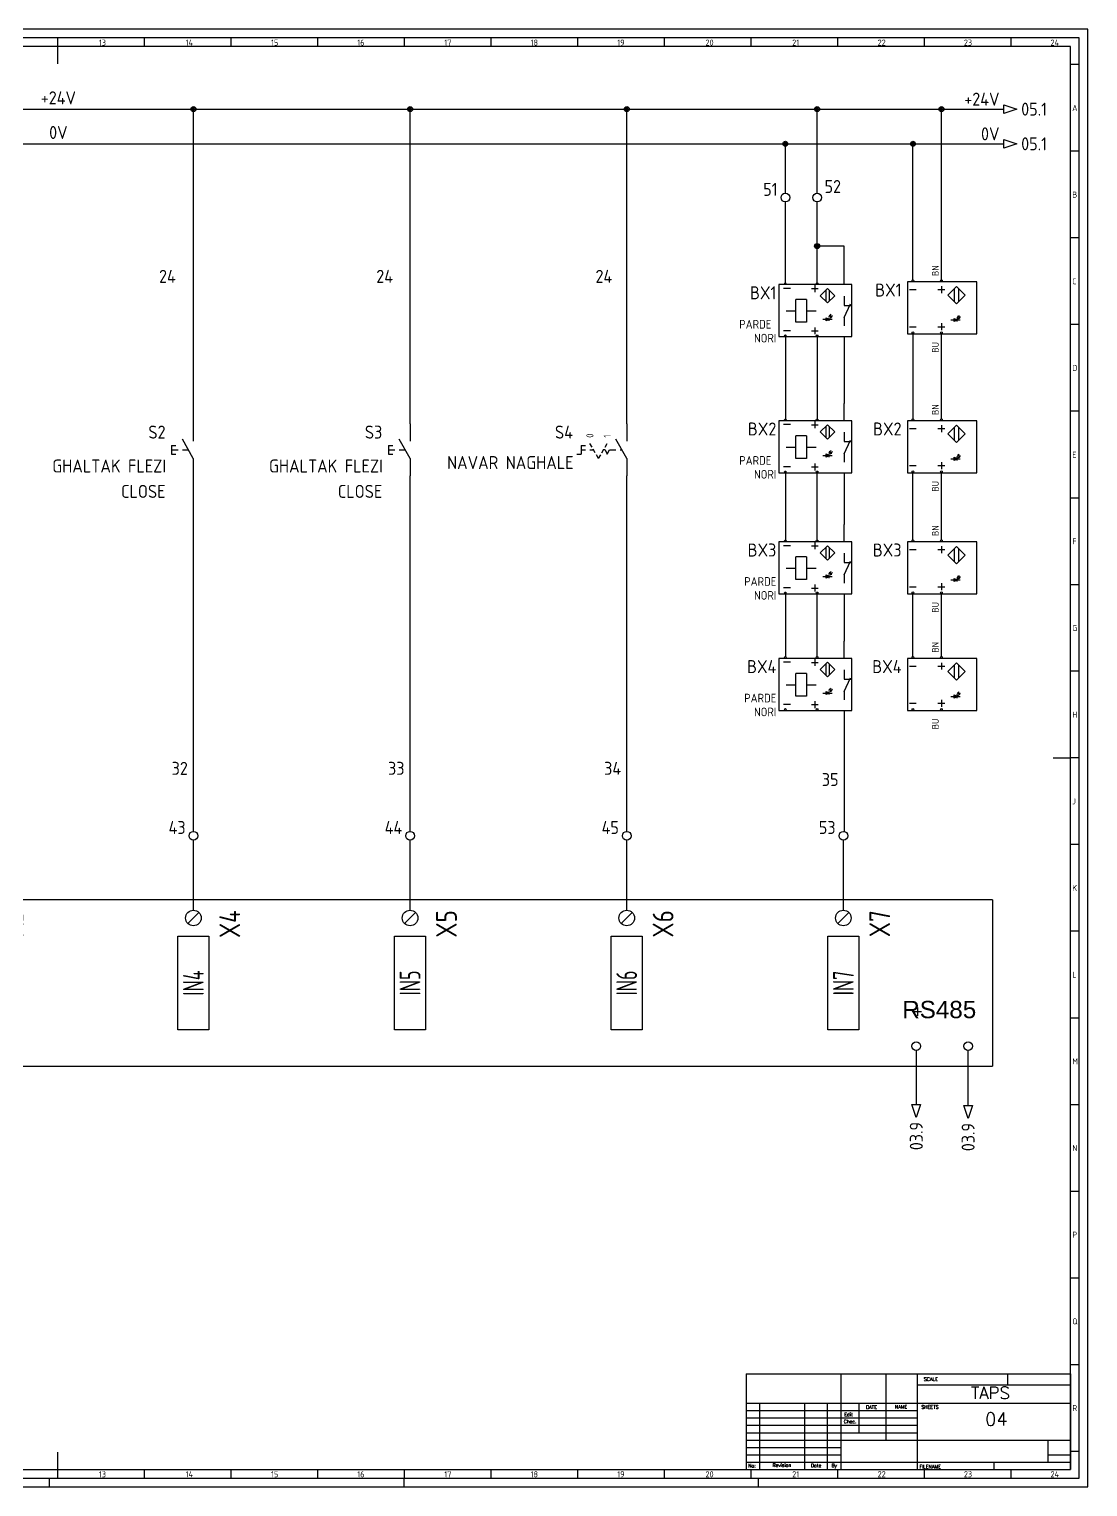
# Model space of a CAD drawing. Header units: millimetres. Extents: x 0 to 1189, y 5 to 846.
# Drawn here: x 578 to 1189, y 5 to 846 of the extents above; entities that cross this region are included whole.
import ezdxf
from ezdxf.enums import TextEntityAlignment as Align

# ---------------------------------------------------------------- set-up
doc = ezdxf.new("R2010")
doc.units = ezdxf.units.MM
doc.header["$LTSCALE"] = 12
for name, color, linetype in [('025', 1, 'Continuous'), ('035', 5, 'Continuous'), ('07', 7, 'Continuous'), ('DESC', 1, 'Continuous'), ('MISC', 2, 'Continuous'), ('POS', 3, 'Continuous'), ('RED_2.5mm^2', 1, 'Continuous'), ('SYMS', 7, 'Continuous'), ('TAGS', 51, 'Continuous'), ('TERMS', 4, 'Continuous'), ('WIRENO', 70, 'Continuous'), ('WIREREF', 61, 'Continuous'), ('XREF', 7, 'Continuous')]:
    doc.layers.add(name, color=color, linetype=linetype)
doc.styles.add('ISO Proportional', font='isocp.shx')
doc.styles.add('WD', font='romans.shx')
doc.styles.add('WD_IEC', font='ISOCP2.shx', dxfattribs={"width": 0.9, "height": 4})

# ---------------------------------------------------------------- blocks, each defined once
blk = doc.blocks.new('IEC_border_a0')
at = {"layer": '035', "color": 0}
for p, q in [((1189, 841), (0, 841)), ((594.5, 836), (594.5, 831)), ((644.5, 836), (644.5, 831)), ((694.5, 836), (694.5, 831)), ((744.5, 836), (744.5, 831)), ((794.5, 836), (794.5, 831)), ((844.5, 836), (844.5, 831)), ((894.5, 836), (894.5, 831)), ((944.5, 836), (944.5, 831)), ((994.5, 836), (994.5, 831)), ((1044.5, 836), (1044.5, 831)), ((1094.5, 836), (1094.5, 831)), ((1144.5, 836), (1144.5, 831)), ((1189, 0), (1189, 841)), ((1183.97, 820.54), (1178.98, 820.54)), ((1183.97, 770.54), (1178.98, 770.54)), ((1183.97, 720.54), (1178.98, 720.54)), ((1183.97, 670.54), (1178.98, 670.54)), ((1183.97, 620.54), (1178.98, 620.54)), ((1183.98, 570.5), (1179, 570.5)), ((1183.98, 520.5), (1178.98, 520.5)), ((1183.98, 470.5), (1179, 470.5)), ((1183.98, 420.5), (1179, 420.5)), ((1183.98, 420.5), (1179, 420.5)), ((1183.98, 370.5), (1179, 370.5)), ((1183.98, 320.5), (1179, 320.5)), ((1184, 270.46), (1179.02, 270.46)), ((1184, 270.46), (1179.02, 270.46)), ((1184, 220.46), (1179.02, 220.46)), ((1184, 170.46), (1179.02, 170.46)), ((1184, 120.46), (1179.02, 120.46)), ((1184, 70.46), (1179.02, 70.46)), ((1184.02, 20.42), (1179.03, 20.42)), ((594.5, 10), (594.5, 5)), ((644.5, 10), (644.5, 5)), ((694.5, 10), (694.5, 5)), ((744.5, 10), (744.5, 5)), ((744.5, 10), (744.5, 5)), ((794.5, 10), (794.5, 5)), ((844.5, 10), (844.5, 5)), ((894.5, 10), (894.5, 5)), ((944.5, 10), (944.5, 5)), ((994.5, 10), (994.5, 5)), ((1044.5, 10), (1044.5, 5)), ((1094.5, 10), (1094.5, 5)), ((1144.5, 10), (1144.5, 5)), ((0, 0), (1189, 0)), ((590, 0), (590, 5)), ((794.5, 0), (794.5, 5)), ((999, 0), (999, 5))]:
    blk.add_line(p, q, dxfattribs=at)
blk.add_lwpolyline([(10, 10), (1179, 10), (1179, 831), (10, 831)], close=True, dxfattribs=at)
at = {"layer": '07', "color": 0}
for p, q in [((594.5, 831), (594.5, 821)), ((1169, 420.5), (1179, 420.5)), ((594.5, 20), (594.5, 10))]:
    blk.add_line(p, q, dxfattribs=at)
blk.add_lwpolyline([(5, 5), (1184, 5), (1184, 836), (5, 836)], close=True, dxfattribs=at)
at = {"layer": '035', "color": 0, "style": 'ISO Proportional'}
for s, p in [('13', (618.42, 831.5)), ('14', (668.46, 831.5)), ('15', (717.72, 831.5)), ('16', (767.49, 831.5)), ('17', (817.72, 831.5)), ('18', (867.49, 831.5)), ('19', (917.49, 831.5)), ('20', (968.42, 831.5)), ('21', (1018.46, 831.5)), ('22', (1067.72, 831.5)), ('23', (1117.49, 831.5)), ('24', (1167.49, 831.5)), ('A', (1179.98, 793.79)), ('B', (1179.98, 743.79)), ('C', (1179.98, 693.79)), ('D', (1179.98, 643.79)), ('E', (1180, 593.75)), ('F', (1180, 543.75)), ('G', (1180, 493.75)), ('H', (1180, 443.75)), ('J', (1180, 393.75)), ('K', (1180, 343.75)), ('L', (1180.02, 293.72)), ('M', (1180.02, 243.72)), ('N', (1180.02, 193.72)), ('P', (1180.02, 143.72)), ('Q', (1180.02, 93.72)), ('R', (1180.03, 43.68)), ('13', (618.42, 5.5)), ('14', (668.46, 5.5)), ('15', (717.72, 5.5)), ('16', (767.49, 5.5)), ('17', (817.72, 5.5)), ('18', (867.49, 5.5)), ('19', (917.49, 5.5)), ('20', (968.42, 5.5)), ('21', (1018.46, 5.5)), ('22', (1067.72, 5.5)), ('23', (1117.49, 5.5)), ('24', (1167.49, 5.5))]:
    blk.add_text(s, height=3.5, dxfattribs=at).set_placement(p)
blk = doc.blocks.new('IEC_tblock_a0')
at = {"layer": '035'}
for p, q in [((-106.6, 55.25), (-106.6, 17)), ((-36.4, 55.25), (-36.4, 48.88)), ((-88.4, 48.88), (0, 48.88)), ((-187.2, 34), (-88.4, 34)), ((-179.4, 38.25), (-179.4, 0)), ((-153.4, 38.25), (-153.4, 0)), ((-140.4, 38.25), (-140.4, 0)), ((-122.2, 38.25), (-122.2, 21.25)), ((-187.2, 29.75), (-88.4, 29.75)), ((-187.2, 25.5), (-88.4, 25.5)), ((-187.2, 21.25), (-88.4, 21.25)), ((-187.2, 17), (-132.6, 17)), ((-187.2, 12.75), (-132.6, 12.75)), ((-187.2, 8.5), (-132.6, 8.5)), ((-13, 8.5), (0, 8.5)), ((-187.2, 4.25), (0, 4.25)), ((-44.2, 4.25), (-44.2, 0))]:
    blk.add_line(p, q, dxfattribs=at)
at = {"layer": '07'}
for p, q in [((-187.2, 55.25), (0, 55.25)), ((-187.2, 55.25), (-187.2, 0)), ((-132.6, 55.25), (-132.6, 0)), ((-88.4, 55.25), (-88.4, 0)), ((0, 55.25), (0, 0)), ((-187.2, 38.25), (0, 38.25)), ((-132.6, 17), (0, 17)), ((-13, 17), (-13, 4.25)), ((-187.2, 0), (0, 0))]:
    blk.add_line(p, q, dxfattribs=at)
at = {"style": 'WD'}
for tag, p in [('SCALE', (-69.88, 51.07)), ('SH', (-8.74, 10.06)), ('FILENAME', (-68.15, 0.8))]:
    blk.add_attdef(tag, p, '', height=2, dxfattribs=at)
for tag, height, p in [('PROJDESC', 5, (-45.9, 29.2)), ('CKDATE', 2, (-114.85, 26.58)), ('EDDATE', 2, (-114.97, 30.8)), ('CKBY', 2, (-97.88, 26.3)), ('EDBY', 2, (-98.02, 30.86)), ('DWGDESC', 5, (-44.85, 19.72)), ('DWGNO', 3.5, (-48.54, 9.46))]:
    blk.add_attdef(tag, text='', height=height, dxfattribs=at).set_placement(p, align=Align.CENTER)
at = {"style": 'WD', "flags": 1}
blk.add_attdef('WD_TB', (-120.95, 11.91), '', height=2, dxfattribs=at)
at = {"layer": '025', "style": 'WD'}
for s, p in [('SCALE', (-80.57, 51.13)), ('NAME', (-97.74, 35.14)), ('No:', (-183.81, 1.19)), ('Revision', (-166.53, 1.47)), ('Date', (-146.79, 1.28)), ('By', (-136.33, 1.37))]:
    blk.add_text(s, height=2, dxfattribs=at).set_placement(p, align=Align.CENTER)
for s, p in [('DATE', (-118, 35)), ('SHEETS', (-86.07, 35.07)), ('Chec.', (-130.82, 26.72)), ('Edit', (-130.55, 30.72)), ('FILENAME', (-87.18, 0.61))]:
    blk.add_text(s, height=2, dxfattribs=at).set_placement(p)
blk = doc.blocks.new('PLCIO_F85')
blk.add_line((1036, 48), (1036, -48))
at = {"layer": 'SYMS'}
for p, q in [((-48, 48), (-48, -48)), ((1036, 48), (-48, 48)), ((-3.18, 34.32), (3.18, 40.68)), ((71.82, 34.32), (78.18, 40.68)), ((196.82, 34.32), (203.18, 40.68)), ((321.82, 34.32), (328.18, 40.68)), ((446.82, 34.32), (453.18, 40.68)), ((571.82, 34.32), (578.18, 40.68)), ((696.82, 34.32), (703.18, 40.68)), ((821.82, 34.32), (828.18, 40.68)), ((946.82, 34.32), (953.18, 40.68)), ((-9, -27), (-9, 27)), ((-9, 27), (9, 27)), ((9, 27), (9, -27)), ((66, -27), (66, 27)), ((66, 27), (84, 27)), ((84, 27), (84, -27)), ((191, -27), (191, 27)), ((191, 27), (209, 27)), ((209, 27), (209, -27)), ((316, -27), (316, 27)), ((316, 27), (334, 27)), ((334, 27), (334, -27)), ((441, -27), (441, 27)), ((441, 27), (459, 27)), ((459, 27), (459, -27)), ((566, -27), (566, 27)), ((566, 27), (584, 27)), ((584, 27), (584, -27)), ((691, -27), (691, 27)), ((691, 27), (709, 27)), ((709, 27), (709, -27)), ((816, -27), (816, 27)), ((816, 27), (834, 27)), ((834, 27), (834, -27)), ((941, -27), (941, 27)), ((941, 27), (959, 27)), ((959, 27), (959, -27)), ((9, -27), (-9, -27)), ((84, -27), (66, -27)), ((209, -27), (191, -27)), ((334, -27), (316, -27)), ((459, -27), (441, -27)), ((584, -27), (566, -27)), ((709, -27), (691, -27)), ((834, -27), (816, -27)), ((959, -27), (941, -27)), ((-48, -48), (1036, -48))]:
    blk.add_line(p, q, dxfattribs=at)
for centre in [(0, 37.5), (75, 37.5), (200, 37.5), (325, 37.5), (450, 37.5), (575, 37.5), (700, 37.5), (825, 37.5), (950, 37.5)]:
    blk.add_circle(centre, 4.5, dxfattribs=at)
at = {"layer": 'SYMS', "style": 'WD_IEC', "width": 0.9}
for tag, p in [('TERMDESC02', (81.25, 60)), ('TERMDESC03', (206.25, 60)), ('TERMDESC04', (331.25, 60)), ('TERMDESC05', (456.25, 60)), ('TERMDESC06', (581.25, 60)), ('TERMDESC08', (831.25, 60)), ('TERMDESC09', (956.25, 60)), ('TERMDESC01', (6.25, 60)), ('TERMDESC07', (706.25, 60))]:
    blk.add_attdef(tag, text='', height=12, rotation=90, dxfattribs=at).set_placement(p, align=Align.TOP_LEFT)
at = {"layer": 'SYMS', "style": 'WD_IEC', "width": 0.9, "flags": 1}
for tag, p in [('X2TERM01', (0, 42)), ('X2TERM02', (75, 42)), ('X2TERM03', (200, 42)), ('X2TERM04', (325, 42)), ('X2TERM05', (450, 42)), ('X2TERM06', (575, 42)), ('X2TERM07', (700, 42)), ('X2TERM08', (825, 42)), ('X2TERM09', (950, 42))]:
    blk.add_attdef(tag, text='', height=1.92, rotation=90, dxfattribs=at).set_placement(p, align=Align.RIGHT)
at = {"layer": 'SYMS', "style": 'WD_IEC', "width": 0.9}
for tag, p in [('TERM01', (15, 42)), ('TERM02', (90, 42)), ('TERM03', (215, 42)), ('TERM04', (340, 42)), ('TERM05', (465, 42)), ('TERM06', (590, 42)), ('TERM07', (715, 42)), ('TERM08', (840, 42)), ('TERM09', (965, 42))]:
    blk.add_attdef(tag, text='', height=12, rotation=90, dxfattribs=at).set_placement(p, align=Align.TOP_RIGHT)
at = {"layer": 'SYMS', "style": 'WD_IEC'}
for tag, width, p in [('LINE1', 0.9, (-87, 0)), ('LINE2', 0.9, (-69, 0)), ('DESC', 0.9, (-50.84, 0)), ('INST', 0.8, (-159, 0)), ('LOC', 0.8, (-141, 0)), ('MFG', 0.8, (-123, 0)), ('CAT', 0.8, (-105, 0)), ('TAG', 0.9, (-30.87, 0))]:
    blk.add_attdef(tag, text='', height=15, rotation=90, dxfattribs=dict(at, width=width)).set_placement(p, align=Align.CENTER)
at = {"layer": 'SYMS', "style": 'WD_IEC', "width": 0.7}
for tag, p in [('TAGA02', (75, 0)), ('TAGA03', (200, 0)), ('TAGA04', (325, 0)), ('TAGA05', (450, 0)), ('TAGA06', (575, 0)), ('TAGA07', (700, 0)), ('TAGA08', (825, 0)), ('TAGA09', (950, 0)), ('TAGA01', (0, 0))]:
    blk.add_attdef(tag, text='', height=12, rotation=90, dxfattribs=at).set_placement(p, align=Align.MIDDLE_CENTER)
at = {"layer": 'SYMS', "linetype": 'Continuous', "style": 'WD_IEC', "width": 0.9, "flags": 9}
blk.add_attdef('ASSYCODE', text='', height=1.92, rotation=90, dxfattribs=at).set_placement((-102.85, -22.08), align=Align.CENTER)
at = {"layer": 'SYMS', "style": 'WD_IEC', "width": 0.9}
for tag, p in [('DESCA01', (-9, -111)), ('DESCB01', (9, -111)), ('DESCC01', (27, -111)), ('DESCD01', (45, -111)), ('DESCE01', (63, -111)), ('DESCA02', (66, -111)), ('DESCB02', (84, -111)), ('DESCC02', (102, -111)), ('DESCD02', (120, -111)), ('DESCE02', (138, -111)), ('DESCA03', (191, -111)), ('DESCB03', (209, -111)), ('DESCC03', (227, -111)), ('DESCD03', (245, -111)), ('DESCE03', (263, -111)), ('DESCA04', (316, -111)), ('DESCB04', (334, -111)), ('DESCC04', (352, -111)), ('DESCD04', (370, -111)), ('DESCE04', (388, -111)), ('DESCA05', (441, -111)), ('DESCB05', (459, -111)), ('DESCC05', (477, -111)), ('DESCD05', (495, -111)), ('DESCE05', (513, -111)), ('DESCA06', (566, -111)), ('DESCB06', (584, -111)), ('DESCC06', (602, -111)), ('DESCD06', (620, -111)), ('DESCE06', (638, -111)), ('DESCA07', (691, -111)), ('DESCB07', (709, -111)), ('DESCC07', (727, -111)), ('DESCD07', (745, -111)), ('DESCE07', (763, -111)), ('DESCA08', (816, -111)), ('DESCB08', (834, -111)), ('DESCC08', (852, -111)), ('DESCD08', (870, -111)), ('DESCE08', (888, -111)), ('DESCA09', (941, -111)), ('DESCB09', (959, -111)), ('DESCC09', (977, -111)), ('DESCD09', (995, -111)), ('DESCE09', (1013, -111))]:
    blk.add_attdef(tag, text='', height=15, rotation=90, dxfattribs=at).set_placement(p, align=Align.RIGHT)
blk = doc.blocks.new('WDDOT')
for radius in [0.72, 0.449, 0.223]:
    blk.add_circle((0, 0), radius)
blk = doc.blocks.new('HA1S1')
blk.add_lwpolyline([(0, 1.25), (3.75, 0), (0, -1.25)], close=True)
at = {"style": 'WD_IEC'}
for tag, height, flags, p in [('WIRENO', 2.5, 8, (-1.25, 1)), ('SIGCODE', 1, 1, (5, 1.8))]:
    blk.add_attdef(tag, text='', height=height, dxfattribs=dict(at, flags=flags)).set_placement(p, align=Align.RIGHT)
at = {"style": 'WD_IEC', "flags": 1}
blk.add_attdef('X4TERM01', (0, 0), '', height=0.32, dxfattribs=at)
at = {"style": 'WD_IEC'}
blk.add_attdef('XREF', text='', height=2.5, dxfattribs=at).set_placement((5, 0), align=Align.MIDDLE_LEFT)
blk.add_attdef('DESC1', text='', height=2.5, dxfattribs=at).set_placement((-1.25, -1), align=Align.TOP_RIGHT)
blk = doc.blocks.new('VT0_02')
blk.add_circle((0, 0), 1.25)
at = {"style": 'WD_IEC'}
blk.add_attdef('TAG1', text='', height=2.5, dxfattribs=at).set_placement((-0.5, 1.75), align=Align.RIGHT)
at = {"style": 'WD_IEC', "flags": 1}
for tag, p in [('X4TERM01', (-1.25, 0)), ('X2TERM01', (0, 1.25)), ('X1TERM01', (1.25, 0)), ('X8TERM01', (0, -1.25))]:
    blk.add_attdef(tag, p, '', height=0.32, dxfattribs=at)
blk = doc.blocks.new('VT0002')
blk.add_circle((0, 0), 1.25)
at = {"style": 'WD_IEC'}
for tag, p in [('INST', (-2.25, 6.5)), ('LOC', (-2.25, 3.5)), ('DESC1', (-2.25, -6.25)), ('DESC2', (-2.25, -9.25)), ('DESC3', (-2.25, -12.25))]:
    blk.add_attdef(tag, text='', height=2.5, dxfattribs=at).set_placement(p, align=Align.RIGHT)
at = {"style": 'WD_IEC', "flags": 1}
for tag, p, height in [('ASSYCODE', (2.75, 10.75), 1), ('CATDESC', (2.75, 9.25), 1), ('MFG', (2.75, 7.25), 1.5), ('CAT', (2.75, 4.75), 1.5), ('X4PIN01', (-1.25, 1), 0.25), ('X4TERM01', (-1.25, 0), 0.25), ('X4TERMDESC01', (-1.25, 0.5), 0.4), ('STRIPSEQ', (0, 0), 0.025), ('X2PIN01', (0, 2.25), 0.25), ('X2TERM01', (0, 1.25), 0.25), ('X8PIN01', (0, -0.25), 0.25), ('X2TERMDESC01', (0, 1.75), 0.4), ('X1PIN01', (1.25, 1), 0.25), ('X1TERM01', (1.25, 0), 0.25), ('X1TERMDESC01', (1.25, 0.5), 0.4), ('LINKTERM', (0, -0.04), 0.025), ('X8TERM01', (0, -1.25), 0.25), ('X8TERMDESC01', (0, -0.75), 0.4)]:
    blk.add_attdef(tag, p, '', height=height, dxfattribs=at)
at = {"style": 'WD_IEC', "flags": 8}
for tag, height, p in [('TAGSTRIP', 2.5, (-2.25, 0.5)), ('TERM01', 2, (-2.25, -3.25))]:
    blk.add_attdef(tag, text='', height=height, dxfattribs=at).set_placement(p, align=Align.RIGHT)
blk = doc.blocks.new('VPB11')
for p, q in [((0, 7.5), (0, 2.5)), ((-6.25, 1.25), (-6.25, -1.25)), ((-6.25, 1.25), (-5, 1.25)), ((-6.25, 0), (-4.375, 0)), ((0, -2.5), (-3.125, 3.125)), ((-3.125, 0), (-1.389, 0)), ((-6.25, -1.25), (-5, -1.25)), ((0, -2.5), (0, -7.5))]:
    blk.add_line(p, q)
at = {"style": 'WD_IEC'}
for tag, p in [('INST', (-8, 10.25)), ('LOC', (-8, 6.75)), ('TAG1', (-8, 3.25)), ('DESC1', (-8, -10.35)), ('DESC2', (-8, -13.85)), ('DESC3', (-8, -17.35))]:
    blk.add_attdef(tag, text='', height=2.5, dxfattribs=at).set_placement(p, align=Align.RIGHT)
blk.add_attdef('TERM01', text='', height=2, rotation=90, dxfattribs=at).set_placement((-1, 7.5), align=Align.RIGHT)
at = {"style": 'WD_IEC', "flags": 1}
for tag, p, height in [('X2TERM01', (0, 7.5), 0.32), ('CONTACT', (0.5, 4.5), 1), ('COMMON', (1.75, 3.25), 1), ('X1LINK', (0, 0), 0.32), ('ASSYCODE', (1, -4), 1), ('X8TERM02', (0, -7.5), 0.32), ('FAMILY', (1, -5.5), 1), ('CATDESC', (1, -7), 1)]:
    blk.add_attdef(tag, p, '', height=height, dxfattribs=at)
at = {"style": 'WD_IEC', "flags": 9}
for tag, p in [('MFG', (-8.5, -0.25)), ('CAT', (-8.5, -2.75))]:
    blk.add_attdef(tag, text='', height=1.5, dxfattribs=at).set_placement(p, align=Align.RIGHT)
at = {"style": 'WD_IEC'}
blk.add_attdef('TERM02', (-1, -7.5), '', height=2, rotation=90, dxfattribs=at)
at = {"lineweight": 15, "style": 'WD_IEC'}
blk.add_attdef('XREF', text='', height=2.5, dxfattribs=at).set_placement((-8, -6.35), align=Align.RIGHT)
blk = doc.blocks.new('VSS112')
for p, q in [((0, 7.5), (0, 2.5)), ((-13.12, 1.25), (-11.88, 1.25)), ((-13.12, 1.25), (-13.12, -1.25)), ((-13.12, 0), (-11.88, 0)), ((-10, 0.75), (-10.62, 1.83)), ((-10.62, 0), (-9.57, 0)), ((-9.06, -0.88), (-9.69, 0.21)), ((-7.19, -0.88), (-6.56, 0.21)), ((-6.25, 0), (-6.68, 0)), ((-6.25, 0.75), (-5.62, 1.83)), ((-6.25, 0), (-5.62, -1.25)), ((-5.62, -1.25), (-5, 0)), ((-5, 0), (-3.12, 0)), ((0, -2.5), (-3.12, 3.12)), ((-1.88, 0), (-1.39, 0)), ((-14.38, -1.25), (-13.12, -1.25)), ((-8.12, -2.5), (-8.75, -1.42)), ((-8.12, -2.5), (-7.5, -1.42)), ((0, -2.5), (0, -7.5))]:
    blk.add_line(p, q)
at = {"style": 'WD_IEC'}
for tag, p in [('INST', (-15.5, 9.25)), ('LOC', (-15.5, 6.25)), ('TAG1', (-15.5, 3.25)), ('DESC1', (-15.5, -9.35)), ('DESC2', (-15.5, -12.35)), ('DESC3', (-15.5, -15.35))]:
    blk.add_attdef(tag, text='', height=2.5, dxfattribs=at).set_placement(p, align=Align.RIGHT)
at = {"style": 'WD_IEC', "flags": 8}
for tag, p in [('POS1', (-10.62, 3.5)), ('POS2', (-5.62, 3.5))]:
    blk.add_attdef(tag, text='', height=2, rotation=90, dxfattribs=at).set_placement(p, align=Align.MIDDLE_LEFT)
at = {"style": 'WD_IEC'}
blk.add_attdef('TERM01', text='', height=2, rotation=90, dxfattribs=at).set_placement((-1, 7.5), align=Align.RIGHT)
at = {"style": 'WD_IEC', "flags": 1}
for tag, p, height in [('X2TERM01', (0, 7.5), 0.32), ('CONTACT', (0.5, 4.5), 1), ('COMMON', (1.75, 3.25), 1), ('X1LINK', (0, 0), 0.32), ('X8TERM02', (0, -7.5), 0.32), ('ASSYCODE', (1, -9), 1), ('FAMILY', (1, -10.5), 1), ('CATDESC', (1, -12), 1)]:
    blk.add_attdef(tag, p, '', height=height, dxfattribs=at)
at = {"style": 'WD_IEC', "flags": 9}
for tag, p in [('MFG', (-16, -0.25)), ('CAT', (-16, -2.75))]:
    blk.add_attdef(tag, text='', height=1.5, dxfattribs=at).set_placement(p, align=Align.RIGHT)
at = {"style": 'WD_IEC'}
blk.add_attdef('TERM02', (-1, -7.5), '', height=2, rotation=90, dxfattribs=at)
at = {"lineweight": 15, "style": 'WD_IEC'}
blk.add_attdef('XREF', text='', height=2.5, dxfattribs=at).set_placement((-15.5, -6.35), align=Align.RIGHT)
blk.add_attdef('STATE', (1.25, -6.35), '', height=2.5, dxfattribs=at)
blk = doc.blocks.new('WD_WNH')
at = {"linetype": 'Continuous', "style": 'WD_IEC', "width": 0.8}
blk.add_attdef('WIRENO', text='', height=2.5, dxfattribs=at).set_placement((0, 0.75), align=Align.CENTER)
at = {"style": 'WD_IEC', "flags": 1}
for tag, p in [('W08USER', (0, 0.375)), ('W04USER', (0, 0.875)), ('W05USER', (0, 0.75)), ('W09USER', (0, 0.25)), ('W03USER', (0, 1)), ('W06USER', (0, 0.625)), ('W07USER', (0, 0.5)), ('W02USER', (0, 1.125)), ('W01USER', (0, 1.25)), ('W10USER', (0, 0.125))]:
    blk.add_attdef(tag, text='', height=0.08, dxfattribs=at).set_placement(p, align=Align.CENTER)
blk = doc.blocks.new('HA1S4')
blk.add_lwpolyline([(0, -3.75), (-1.25, 0), (1.25, 0)], close=True)
at = {"style": 'WD_IEC', "flags": 8}
blk.add_attdef('WIRENO', (-1, 1.25), '', height=2.5, rotation=90, dxfattribs=at)
at = {"style": 'WD_IEC'}
blk.add_attdef('DESC1', text='', height=2.5, rotation=90, dxfattribs=at).set_placement((1, 1.25), align=Align.TOP_LEFT)
at = {"style": 'WD_IEC', "flags": 1}
blk.add_attdef('X2TERM01', (0, 0), '', height=0.32, dxfattribs=at)
blk.add_attdef('SIGCODE', text='', height=1, dxfattribs=at).set_placement((-2.5, -3.2), align=Align.RIGHT)
at = {"style": 'WD_IEC'}
blk.add_attdef('XREF', text='', height=2.5, rotation=90, dxfattribs=at).set_placement((0, -5), align=Align.MIDDLE_RIGHT)
blk = doc.blocks.new('WD_WNV')
at = {"linetype": 'Continuous', "style": 'WD_IEC', "width": 0.8}
blk.add_attdef('WIRENO', text='', height=2.5, dxfattribs=at).set_placement((-1.6, 0), align=Align.MIDDLE_RIGHT)
at = {"style": 'WD_IEC', "flags": 1}
for tag, p in [('W08USER', (-1, 0.375)), ('W04USER', (-1, 0.875)), ('W05USER', (-1, 0.75)), ('W09USER', (-1, 0.25)), ('W03USER', (-1, 1)), ('W06USER', (-1, 0.625)), ('W07USER', (-1, 0.5)), ('W02USER', (-1, 1.125)), ('W01USER', (-1, 1.25)), ('W10USER', (-1, 0.125))]:
    blk.add_attdef(tag, text='', height=0.08, dxfattribs=at).set_placement(p, align=Align.CENTER)
blk = doc.blocks.new('VPE12B26')
for p, q in [((10, 7.5), (10, 12.5)), ((2.2, 7.5), (-8.83, 7.5)), ((-8.83, 7.5), (-8.83, -7.5)), ((-7.46, 6.47), (-5.46, 6.47)), ((0.55, 6.34), (2.55, 6.34)), ((1.55, 7.34), (1.55, 5.34)), ((12.2, 7.5), (2.2, 7.5)), ((4.69, 5.85), (4.69, 2.72)), ((5.73, 5.85), (5.73, 2.72)), ((12.2, -7.5), (12.2, 7.5)), ((-3.88, -3.36), (-3.88, 3.17)), ((-0.85, 3.17), (-3.88, 3.17)), ((-0.85, 3.17), (-0.85, -0.09)), ((10.05, 4.18), (10.05, 1.49)), ((10.05, -2.01), (11.8, 1.92)), ((10.05, 1.49), (12.05, 1.49)), ((-6.7, -0.09), (-3.88, -0.09)), ((-0.85, -3.36), (-3.88, -3.36)), ((-0.85, -0.09), (-0.85, -3.36)), ((-0.85, -0.09), (1.97, -0.09)), ((3.9, -2.51), (6.6, -2.51)), ((4.8, -2.06), (5.7, -2.51)), ((4.8, -2.96), (4.8, -2.06)), ((5.7, -2.51), (4.8, -2.96)), ((5.86, -1.28), (5.63, -1.72)), ((5.63, -1.72), (6.08, -1.5)), ((5.7, -2.96), (5.7, -2.06)), ((6.08, -1.5), (5.86, -1.28)), ((5.97, -1.39), (6.3, -1.05)), ((6.19, -1.61), (5.97, -2.06)), ((5.97, -2.06), (6.42, -1.83)), ((6.42, -1.83), (6.19, -1.61)), ((6.3, -1.72), (6.64, -1.39)), ((10.05, -2.01), (10.05, -4.43)), ((-8.83, -7.5), (12.2, -7.5)), ((-7.46, -5.71), (-5.46, -5.71)), ((0.55, -5.84), (2.55, -5.84)), ((1.55, -4.84), (1.55, -6.84)), ((10, -7.5), (10, -12.5))]:
    blk.add_line(p, q)
blk.add_lwpolyline([(5.21, 6.37), (7.29, 4.29), (5.21, 2.2), (3.12, 4.29)], close=True)
for points in [[(6.08, -1.5), (5.86, -1.28), (5.63, -1.72)], [(6.42, -1.83), (6.19, -1.61), (5.97, -2.06)]]:
    blk.add_solid(points)
at = {"layer": 'SYMS', "xscale": 0.2000518219167279, "yscale": 0.2000518219167279, "zscale": 0.2000518219167279}
for p in [(-6.95, 7.75), (2.21, 7.75), (-6.95, -7.25), (2.21, -7.25)]:
    blk.add_blockref('VT0002', p, dxfattribs=at)
at = {"style": 'WD_IEC'}
for tag, p in [('INST', (-9.55, 12)), ('LOC', (-9.55, 8)), ('TAG1', (-9.55, 3.25)), ('XREF', (-9.55, -1.35)), ('DESC1', (-9.55, -5.2)), ('DESC2', (-9.55, -9.2)), ('DESC3', (-9.55, -13.2))]:
    blk.add_attdef(tag, text='', height=2.5, dxfattribs=at).set_placement(p, align=Align.RIGHT)
at = {"style": 'WD_IEC', "flags": 1}
for tag, p, height in [('X2TERM01', (0, 12.5), 0.32), ('X2TERM02', (10, 12.5), 0.32), ('MFG', (13.02, 6.13), 1.5), ('CAT', (13.02, 3.63), 1.5), ('X1LINK', (12.15, -0.02), 0.32), ('X4LINK', (3.29, -2.52), 0.32), ('ASSYCODE', (13.2, -4.57), 1), ('FAMILY', (13.2, -6.07), 1), ('CATDESC', (13.2, -7.57), 1), ('X8TERM03', (0, -12.5), 0.32), ('X8TERM04', (10, -12.5), 0.32)]:
    blk.add_attdef(tag, p, '', height=height, dxfattribs=at)
at = {"style": 'WD_IEC'}
for tag, p in [('TERM01', (-1, 12.23)), ('TERM02', (9, 12.23))]:
    blk.add_attdef(tag, text='', height=2, rotation=90, dxfattribs=at).set_placement(p, align=Align.RIGHT)
for tag, p in [('TERM03', (-1, -12.96)), ('TERM04', (9, -12.96))]:
    blk.add_attdef(tag, p, '', height=2, rotation=90, dxfattribs=at)
blk = doc.blocks.new('emiter')
at = {"layer": 'SYMS'}
ref = blk.add_blockref('VPE12B26', (-24.4, -15), dxfattribs=dict(at, xscale=2, yscale=2, zscale=2))
ref.add_attrib('TAG1', 'BX1', dxfattribs={"layer": 'TAGS', "height": 7.5, "style": 'WD_IEC'}).set_placement((-43.5, -8.5), align=Align.RIGHT)
ref.add_attrib('DESC1', 'PARDE ', dxfattribs={"layer": 'DESC', "height": 5, "style": 'WD_IEC'}).set_placement((-43.5, -25.4), align=Align.RIGHT)
ref.add_attrib('DESC2', 'NORI', dxfattribs={"layer": 'DESC', "height": 5, "style": 'WD_IEC'}).set_placement((-43.5, -33.4), align=Align.RIGHT)
ref = blk.add_blockref('VPE12B26', (-24.4, -93.56), dxfattribs=dict(at, xscale=2, yscale=2, zscale=2))
ref.add_attrib('TAG1', 'BX2', dxfattribs={"layer": 'TAGS', "height": 7.5, "style": 'WD_IEC'}).set_placement((-43.5, -87.06), align=Align.RIGHT)
ref.add_attrib('DESC1', 'PARDE ', dxfattribs={"layer": 'DESC', "height": 5, "style": 'WD_IEC'}).set_placement((-43.5, -103.96), align=Align.RIGHT)
ref.add_attrib('DESC2', 'NORI', dxfattribs={"layer": 'DESC', "height": 5, "style": 'WD_IEC'}).set_placement((-43.5, -111.96), align=Align.RIGHT)
ref = blk.add_blockref('VPE12B26', (-24.4, -163.4), dxfattribs=dict(at, xscale=2, yscale=2, zscale=2))
ref.add_attrib('TAG1', 'BX3', dxfattribs={"layer": 'TAGS', "height": 7.5, "style": 'WD_IEC'}).set_placement((-43.5, -156.9), align=Align.RIGHT)
ref.add_attrib('DESC1', 'PARDE', dxfattribs={"layer": 'DESC', "height": 5, "style": 'WD_IEC'}).set_placement((-43.5, -173.8), align=Align.RIGHT)
ref.add_attrib('DESC2', 'NORI', dxfattribs={"layer": 'DESC', "height": 5, "style": 'WD_IEC'}).set_placement((-43.5, -181.8), align=Align.RIGHT)
ref = blk.add_blockref('VPE12B26', (-24.4, -230.65), dxfattribs=dict(at, xscale=2, yscale=2, zscale=2))
ref.add_attrib('TAG1', 'BX4', dxfattribs={"layer": 'TAGS', "height": 7.5, "style": 'WD_IEC'}).set_placement((-43.5, -224.15), align=Align.RIGHT)
ref.add_attrib('DESC1', 'PARDE', dxfattribs={"layer": 'DESC', "height": 5, "style": 'WD_IEC'}).set_placement((-43.5, -241.05), align=Align.RIGHT)
ref.add_attrib('DESC2', 'NORI', dxfattribs={"layer": 'DESC', "height": 5, "style": 'WD_IEC'}).set_placement((-43.5, -249.05), align=Align.RIGHT)
blk = doc.blocks.new('VPE1B20')
for p, q in [((10, 7.5), (-10, 7.5)), ((-10, 7.5), (-10, -7.5)), ((-9.49, 5.25), (-8.49, 5.25)), ((-8.49, 5.25), (-7.49, 5.25)), ((-1.26, 5.25), (0.74, 5.25)), ((-0.26, 6.25), (-0.26, 4.25)), ((3.44, 5.57), (3.44, 1.82)), ((4.69, 5.57), (4.69, 1.82)), ((10, -7.5), (10, 7.5)), ((2.48, -3.5), (5.19, -3.5)), ((3.39, -3.05), (4.29, -3.5)), ((3.39, -3.95), (3.39, -3.05)), ((4.29, -3.5), (3.39, -3.95)), ((4.51, -2.61), (4.18, -2.95)), ((4.29, -3.95), (4.29, -3.05)), ((4.85, -2.28), (4.4, -2.5)), ((4.4, -2.5), (4.62, -2.72)), ((4.85, -2.95), (4.51, -3.28)), ((4.62, -2.72), (4.85, -2.28)), ((5.18, -2.61), (4.73, -2.84)), ((4.73, -2.84), (4.96, -3.06)), ((4.96, -3.06), (5.18, -2.61)), ((-10, -7.5), (10, -7.5)), ((-9.49, -5.45), (-8.49, -5.45)), ((-8.49, -5.45), (-7.49, -5.45)), ((-1.26, -5.45), (0.74, -5.45)), ((-0.26, -4.45), (-0.26, -6.45))]:
    blk.add_line(p, q)
blk.add_lwpolyline([(4.07, 6.19), (6.57, 3.69), (4.07, 1.19), (1.57, 3.69)], close=True)
for points in [[(4.4, -2.5), (4.62, -2.72), (4.85, -2.28)], [(4.73, -2.84), (4.96, -3.06), (5.18, -2.61)]]:
    blk.add_solid(points)
at = {"layer": 'SYMS', "xscale": 0.214764845522154, "yscale": 0.214764845522154, "zscale": 0.214764845522154}
for p in [(-8.45, 7.77), (-0.26, 7.77), (-8.45, -7.23), (-0.26, -7.23)]:
    blk.add_blockref('VT0002', p, dxfattribs=at)
at = {"style": 'WD_IEC'}
for tag, p in [('INST', (-11.75, 12)), ('LOC', (-11.75, 8)), ('TAG1', (-11.75, 3.25)), ('XREF', (-11.75, -1.35)), ('DESC1', (-11.75, -5.2)), ('DESC2', (-11.75, -9.2)), ('DESC3', (-11.75, -13.2))]:
    blk.add_attdef(tag, text='', height=2.5, dxfattribs=at).set_placement(p, align=Align.RIGHT)
at = {"style": 'WD_IEC', "flags": 1}
for tag, p, height in [('X2TERM01', (0, 12.5), 0.32), ('MFG', (10.82, 6.13), 1.5), ('CAT', (10.82, 3.63), 1.5), ('X4LINK', (-10.05, -0.02), 0.32), ('X1LINK', (9.95, -0.02), 0.32), ('ASSYCODE', (11, -4.57), 1), ('FAMILY', (11, -6.07), 1), ('CATDESC', (11, -7.57), 1), ('X8TERM02', (0, -12.5), 0.32)]:
    blk.add_attdef(tag, p, '', height=height, dxfattribs=at)
blk = doc.blocks.new('resiver')
at = {"layer": 'SYMS'}
ref = blk.add_blockref('VPE1B20', (-20, 65.17), dxfattribs=dict(at, xscale=2, yscale=2, zscale=2))
ref.add_attrib('TAG1', 'BX1', dxfattribs={"layer": 'TAGS', "height": 7.5, "style": 'WD_IEC'}).set_placement((-43.5, 71.67), align=Align.RIGHT)
ref.add_attrib('TERM01', 'BN', dxfattribs={"layer": 'TERMS', "height": 4, "rotation": 90, "style": 'WD_IEC'}).set_placement((-22, 89.64), align=Align.RIGHT)
ref.add_attrib('TERM02', 'BU', (-22, 39.26), dxfattribs={"layer": 'TERMS', "height": 4, "rotation": 90, "style": 'WD_IEC'})
ref = blk.add_blockref('VPE1B20', (-20, -15), dxfattribs=dict(at, xscale=2, yscale=2, zscale=2))
ref.add_attrib('TAG1', 'BX2', dxfattribs={"layer": 'TAGS', "height": 7.5, "style": 'WD_IEC'}).set_placement((-43.5, -8.5), align=Align.RIGHT)
ref.add_attrib('TERM01', 'BN', dxfattribs={"layer": 'TERMS', "height": 4, "rotation": 90, "style": 'WD_IEC'}).set_placement((-22, 9.47), align=Align.RIGHT)
ref.add_attrib('TERM02', 'BU', (-22, -40.91), dxfattribs={"layer": 'TERMS', "height": 4, "rotation": 90, "style": 'WD_IEC'})
ref = blk.add_blockref('VPE1B20', (-20, -84.84), dxfattribs=dict(at, xscale=2, yscale=2, zscale=2))
ref.add_attrib('TAG1', 'BX3', dxfattribs={"layer": 'TAGS', "height": 7.5, "style": 'WD_IEC'}).set_placement((-43.5, -78.34), align=Align.RIGHT)
ref.add_attrib('TERM01', 'BN', dxfattribs={"layer": 'TERMS', "height": 4, "rotation": 90, "style": 'WD_IEC'}).set_placement((-22, -60.37), align=Align.RIGHT)
ref.add_attrib('TERM02', 'BU', (-22, -110.75), dxfattribs={"layer": 'TERMS', "height": 4, "rotation": 90, "style": 'WD_IEC'})
ref = blk.add_blockref('VPE1B20', (-20, -152.09), dxfattribs=dict(at, xscale=2, yscale=2, zscale=2))
ref.add_attrib('TAG1', 'BX4', dxfattribs={"layer": 'TAGS', "height": 7.5, "style": 'WD_IEC'}).set_placement((-43.5, -145.59), align=Align.RIGHT)
ref.add_attrib('TERM01', 'BN', dxfattribs={"layer": 'TERMS', "height": 4, "rotation": 90, "style": 'WD_IEC'}).set_placement((-22, -127.62), align=Align.RIGHT)
ref.add_attrib('TERM02', 'BU', (-22, -178), dxfattribs={"layer": 'TERMS', "height": 4, "rotation": 90, "style": 'WD_IEC'})

msp = doc.modelspace()

# ---------------------------------------------------------------- linework, layer by layer
at = {"layer": 'RED_2.5mm^2', "color": 0}
for p, q in [((49.34, 799.79), (1140.54, 799.79)), ((672.94, 618.21), (672.94, 799.79)), ((797.94, 618.21), (797.94, 799.79)), ((922.94, 618.21), (922.94, 799.79)), ((49.34, 779.79), (1140.54, 779.79)), ((672.94, 383.1), (672.94, 588.21)), ((797.94, 383.1), (797.94, 588.21)), ((922.94, 383.1), (922.94, 588.21)), ((672.94, 337.62), (672.94, 378.1)), ((797.94, 337.62), (797.94, 378.1)), ((922.94, 337.62), (922.94, 378.1)), ((1047.94, 337.62), (1047.94, 378.1)), ((1090.01, 256.72), (1090.01, 225.47)), ((1119.92, 224.88), (1119.92, 256.72))]:
    msp.add_line(p, q, dxfattribs=at)
at = {"layer": 'RED_2.5mm^2'}
for p, q in [((1032.78, 751.25), (1032.78, 799.79)), ((1104.49, 700.72), (1104.49, 799.79)), ((1014.47, 751.25), (1014.47, 779.79)), ((1088.11, 701.25), (1088.11, 779.79)), ((1014.47, 699.57), (1014.47, 746.25)), ((1032.78, 699.57), (1032.78, 746.25)), ((1048.37, 720.79), (1032.78, 720.79)), ((1048.37, 707.68), (1048.37, 720.79)), ((1014.47, 668.57), (1014.47, 621)), ((1032.78, 668.57), (1032.78, 621.16)), ((1088.11, 670.18), (1088.11, 621.06)), ((1104.49, 621.08), (1104.49, 670.33)), ((1048.37, 658.57), (1048.37, 630.01)), ((1014.47, 590.01), (1014.47, 550.85)), ((1032.78, 551.17), (1032.78, 590.12)), ((1088.11, 551.24), (1088.11, 590)), ((1104.49, 551.24), (1104.49, 590.02)), ((1048.37, 580.01), (1048.37, 560.17)), ((1014.47, 520.17), (1014.47, 483.69)), ((1032.78, 483.92), (1032.78, 520.44)), ((1088.11, 484), (1088.11, 520.15)), ((1104.49, 484), (1104.49, 520.21)), ((1048.37, 510.17), (1048.37, 492.92)), ((1048.37, 442.92), (1048.37, 383.1))]:
    msp.add_line(p, q, dxfattribs=at)

# ---------------------------------------------------------------- block references
msp.add_blockref('IEC_border_a0', (0, 4.94))
ref = msp.add_blockref('IEC_tblock_a0', (1179, 14.94))
ref.add_attrib('SH', '04', (1129.77, 40.25), dxfattribs={"height": 7.5, "style": 'WD'})
ref.add_attrib('PROJDESC', 'TAPS', dxfattribs={"height": 7, "style": 'WD'}).set_placement((1132.78, 55.66), align=Align.CENTER)
for name, p in [('emiter', (1052.77, 698.57)), ('resiver', (1125.01, 620.01))]:
    msp.add_blockref(name, p, dxfattribs=at)
at = {"layer": 'SYMS', "color": 0}
ref = msp.add_blockref('HA1S1', (1140.54, 799.79), dxfattribs=dict(at, xscale=2, yscale=2, zscale=2))
ref.add_attrib('XREF', '05.1', dxfattribs={"layer": 'XREF', "height": 7.5, "style": 'WD_IEC'}).set_placement((1150.54, 799.79), align=Align.MIDDLE_LEFT)
ref.add_attrib('WIRENO', '+24V', dxfattribs={"layer": 'WIREREF', "height": 7.5, "style": 'WD_IEC', "flags": 8}).set_placement((1138.04, 801.79), align=Align.RIGHT)
at = {"layer": 'SYMS', "color": 0, "xscale": 2, "yscale": 2, "zscale": 2}
for name, p in [('WDDOT', (672.94, 799.79)), ('WDDOT', (797.94, 799.79)), ('WDDOT', (922.94, 799.79)), ('VT0_02', (1090.01, 259.22)), ('VT0_02', (1119.92, 259.22))]:
    msp.add_blockref(name, p, dxfattribs=at)
at = {"layer": 'SYMS', "xscale": 2, "yscale": 2, "zscale": 2}
for p in [(1032.78, 799.79), (1104.49, 799.79), (1014.47, 779.79), (1088.11, 779.79), (1032.78, 720.79)]:
    msp.add_blockref('WDDOT', p, dxfattribs=at)
at = {"layer": 'SYMS', "color": 0}
ref = msp.add_blockref('HA1S1', (1140.54, 779.79), dxfattribs=dict(at, xscale=2, yscale=2, zscale=2))
ref.add_attrib('XREF', '05.1', dxfattribs={"layer": 'XREF', "height": 7.5, "style": 'WD_IEC'}).set_placement((1150.54, 779.79), align=Align.MIDDLE_LEFT)
ref.add_attrib('WIRENO', '0V', dxfattribs={"layer": 'WIREREF', "height": 7.5, "style": 'WD_IEC', "flags": 8}).set_placement((1138.04, 781.79), align=Align.RIGHT)
ref = msp.add_blockref('VT0002', (1014.47, 748.75), dxfattribs=dict(at, xscale=2, yscale=2, zscale=2))
ref.add_attrib('TAGSTRIP', '51', dxfattribs={"layer": 'TAGS', "height": 7.5, "style": 'WD_IEC', "flags": 8}).set_placement((1009.97, 749.75), align=Align.RIGHT)
ref = msp.add_blockref('VT0002', (1032.78, 748.75), dxfattribs=dict(at, xscale=2, yscale=2, zscale=2))
ref.add_attrib('TAGSTRIP', '52', dxfattribs={"layer": 'TAGS', "height": 7.5, "style": 'WD_IEC', "flags": 8}).set_placement((1046.6, 751.39), align=Align.RIGHT)
ref = msp.add_blockref('VPB11', (672.88, 603.21), dxfattribs=dict(at, xscale=2, yscale=2, zscale=2))
ref.add_attrib('DESC2', 'CLOSE', dxfattribs={"layer": 'DESC', "height": 7.5, "style": 'WD_IEC'}).set_placement((656.88, 575.51), align=Align.RIGHT)
ref.add_attrib('DESC1', 'GHALTAK FLEZI', dxfattribs={"layer": 'DESC', "height": 7.5, "style": 'WD_IEC'}).set_placement((657.23, 590.13), align=Align.RIGHT)
ref.add_attrib('TAG1', 'S2', dxfattribs={"layer": 'TAGS', "height": 7.5, "style": 'WD_IEC'}).set_placement((656.88, 609.71), align=Align.RIGHT)
ref = msp.add_blockref('VPB11', (797.94, 603.21), dxfattribs=dict(at, xscale=2, yscale=2, zscale=2))
ref.add_attrib('DESC2', 'CLOSE', dxfattribs={"layer": 'DESC', "height": 7.5, "style": 'WD_IEC'}).set_placement((781.94, 575.51), align=Align.RIGHT)
ref.add_attrib('DESC1', 'GHALTAK FLEZI', dxfattribs={"layer": 'DESC', "height": 7.5, "style": 'WD_IEC'}).set_placement((782.29, 590.13), align=Align.RIGHT)
ref.add_attrib('TAG1', 'S3', dxfattribs={"layer": 'TAGS', "height": 7.5, "style": 'WD_IEC'}).set_placement((781.94, 609.71), align=Align.RIGHT)
ref = msp.add_blockref('VSS112', (922.94, 603.21), dxfattribs=dict(at, xscale=2, yscale=2, zscale=2))
ref.add_attrib('DESC1', 'NAVAR NAGHALE', dxfattribs={"layer": 'DESC', "height": 7.5, "style": 'WD_IEC'}).set_placement((892.29, 592.13), align=Align.RIGHT)
ref.add_attrib('POS2', '1', dxfattribs={"layer": 'POS', "height": 4, "rotation": 90, "style": 'WD_IEC', "flags": 8}).set_placement((911.69, 610.21), align=Align.MIDDLE_LEFT)
ref.add_attrib('POS1', '0', dxfattribs={"layer": 'POS', "height": 4, "rotation": 90, "style": 'WD_IEC', "flags": 8}).set_placement((901.69, 610.21), align=Align.MIDDLE_LEFT)
ref.add_attrib('TAG1', 'S4', dxfattribs={"layer": 'TAGS', "height": 7.5, "style": 'WD_IEC'}).set_placement((891.94, 609.71), align=Align.RIGHT)
ref = msp.add_blockref('VT0002', (672.94, 380.6), dxfattribs=dict(at, xscale=2, yscale=2, zscale=2))
ref.add_attrib('TAGSTRIP', '43', dxfattribs={"layer": 'TAGS', "height": 7.5, "style": 'WD_IEC', "flags": 8}).set_placement((668.44, 381.6), align=Align.RIGHT)
ref = msp.add_blockref('VT0002', (797.94, 380.6), dxfattribs=dict(at, xscale=2, yscale=2, zscale=2))
ref.add_attrib('TAGSTRIP', '44', dxfattribs={"layer": 'TAGS', "height": 7.5, "style": 'WD_IEC', "flags": 8}).set_placement((793.44, 381.6), align=Align.RIGHT)
ref = msp.add_blockref('VT0002', (922.94, 380.6), dxfattribs=dict(at, xscale=2, yscale=2, zscale=2))
ref.add_attrib('TAGSTRIP', '45', dxfattribs={"layer": 'TAGS', "height": 7.5, "style": 'WD_IEC', "flags": 8}).set_placement((918.44, 381.6), align=Align.RIGHT)
ref = msp.add_blockref('VT0002', (1047.94, 380.6), dxfattribs=dict(at, xscale=2, yscale=2, zscale=2))
ref.add_attrib('TAGSTRIP', '53', dxfattribs={"layer": 'TAGS', "height": 7.5, "style": 'WD_IEC', "flags": 8}).set_placement((1043.44, 381.6), align=Align.RIGHT)
ref = msp.add_blockref('PLCIO_F85', (97.94, 295.62), dxfattribs=at)
ref.add_attrib('TERM01', 'S/S', dxfattribs={"layer": 'TERMS', "height": 12, "rotation": 90, "style": 'WD_IEC', "width": 0.9}).set_placement((112.94, 337.62), align=Align.TOP_RIGHT)
ref.add_attrib('TAGA01', 'S/S', dxfattribs={"layer": 'TAGS', "height": 12, "rotation": 90, "style": 'WD_IEC', "width": 0.7}).set_placement((97.94, 295.62), align=Align.MIDDLE_CENTER)
ref.add_attrib('TAG', 'INPUT', dxfattribs={"layer": 'TAGS', "height": 15, "rotation": 90, "style": 'WD_IEC', "width": 0.9}).set_placement((67.07, 295.62), align=Align.CENTER)
ref.add_attrib('CAT', 'DVP 28SS2', dxfattribs={"layer": 'MISC', "height": 15, "rotation": 90, "style": 'WD_IEC', "width": 0.8}).set_placement((43.78, 296.85), align=Align.CENTER)
ref.add_attrib('MFG', 'DELTA', dxfattribs={"layer": 'MISC', "height": 15, "rotation": 90, "style": 'WD_IEC', "width": 0.8}).set_placement((25.78, 296.85), align=Align.CENTER)
ref.add_attrib('TERM02', 'X0', dxfattribs={"layer": 'TERMS', "height": 12, "rotation": 90, "style": 'WD_IEC', "width": 0.9}).set_placement((187.94, 337.62), align=Align.TOP_RIGHT)
ref.add_attrib('TAGA02', 'IN0', dxfattribs={"layer": 'TAGS', "height": 12, "rotation": 90, "style": 'WD_IEC', "width": 0.7}).set_placement((172.94, 295.62), align=Align.MIDDLE_CENTER)
ref.add_attrib('TERM03', 'X1', dxfattribs={"layer": 'TERMS', "height": 12, "rotation": 90, "style": 'WD_IEC', "width": 0.9}).set_placement((312.94, 337.62), align=Align.TOP_RIGHT)
ref.add_attrib('TAGA03', 'IN1', dxfattribs={"layer": 'TAGS', "height": 12, "rotation": 90, "style": 'WD_IEC', "width": 0.7}).set_placement((297.94, 295.62), align=Align.MIDDLE_CENTER)
ref.add_attrib('TERM04', 'X2', dxfattribs={"layer": 'TERMS', "height": 12, "rotation": 90, "style": 'WD_IEC', "width": 0.9}).set_placement((437.94, 337.62), align=Align.TOP_RIGHT)
ref.add_attrib('TAGA04', 'IN2', dxfattribs={"layer": 'TAGS', "height": 12, "rotation": 90, "style": 'WD_IEC', "width": 0.7}).set_placement((422.94, 295.62), align=Align.MIDDLE_CENTER)
ref.add_attrib('TERM05', 'X3', dxfattribs={"layer": 'TERMS', "height": 12, "rotation": 90, "style": 'WD_IEC', "width": 0.9}).set_placement((562.94, 337.62), align=Align.TOP_RIGHT)
ref.add_attrib('TAGA05', 'IN3', dxfattribs={"layer": 'TAGS', "height": 12, "rotation": 90, "style": 'WD_IEC', "width": 0.7}).set_placement((547.94, 295.62), align=Align.MIDDLE_CENTER)
ref.add_attrib('TERM06', 'X4', dxfattribs={"layer": 'TERMS', "height": 12, "rotation": 90, "style": 'WD_IEC', "width": 0.9}).set_placement((687.94, 337.62), align=Align.TOP_RIGHT)
ref.add_attrib('TAGA06', 'IN4', dxfattribs={"layer": 'TAGS', "height": 12, "rotation": 90, "style": 'WD_IEC', "width": 0.7}).set_placement((672.94, 295.62), align=Align.MIDDLE_CENTER)
ref.add_attrib('TERM07', 'X5', dxfattribs={"layer": 'TERMS', "height": 12, "rotation": 90, "style": 'WD_IEC', "width": 0.9}).set_placement((812.94, 337.62), align=Align.TOP_RIGHT)
ref.add_attrib('TAGA07', 'IN5', dxfattribs={"layer": 'TAGS', "height": 12, "rotation": 90, "style": 'WD_IEC', "width": 0.7}).set_placement((797.94, 295.62), align=Align.MIDDLE_CENTER)
ref.add_attrib('TERM08', 'X6', dxfattribs={"layer": 'TERMS', "height": 12, "rotation": 90, "style": 'WD_IEC', "width": 0.9}).set_placement((937.94, 337.62), align=Align.TOP_RIGHT)
ref.add_attrib('TAGA08', 'IN6', dxfattribs={"layer": 'TAGS', "height": 12, "rotation": 90, "style": 'WD_IEC', "width": 0.7}).set_placement((922.94, 295.62), align=Align.MIDDLE_CENTER)
ref.add_attrib('TERM09', 'X7', dxfattribs={"layer": 'TERMS', "height": 12, "rotation": 90, "style": 'WD_IEC', "width": 0.9}).set_placement((1062.94, 337.62), align=Align.TOP_RIGHT)
ref.add_attrib('TAGA09', 'IN7', dxfattribs={"layer": 'TAGS', "height": 12, "rotation": 90, "style": 'WD_IEC', "width": 0.7}).set_placement((1047.94, 295.62), align=Align.MIDDLE_CENTER)
at = {"layer": 'SYMS'}
ref = msp.add_blockref('HA1S4', (1090.01, 225.47), dxfattribs=dict(at, xscale=2, yscale=2, zscale=2))
ref.add_attrib('XREF', '03.9', dxfattribs={"layer": 'XREF', "height": 7.5, "rotation": 90, "style": 'WD_IEC'}).set_placement((1090.01, 215.47), align=Align.MIDDLE_RIGHT)
ref = msp.add_blockref('HA1S4', (1119.92, 224.88), dxfattribs=dict(at, xscale=2, yscale=2, zscale=2))
ref.add_attrib('XREF', '03.9', dxfattribs={"layer": 'XREF', "height": 7.5, "rotation": 90, "style": 'WD_IEC'}).set_placement((1119.92, 214.88), align=Align.MIDDLE_RIGHT)
at = {"layer": 'WIRENO'}
ref = msp.add_blockref('WD_WNH', (594.94, 799.79), dxfattribs=dict(at, xscale=2, yscale=2, zscale=2))
ref.add_attrib('WIRENO', '+24V', dxfattribs={"linetype": 'Continuous', "height": 7.5, "style": 'WD_IEC'}).set_placement((595.05, 802.56), align=Align.CENTER)
ref = msp.add_blockref('WD_WNH', (594.94, 779.79), dxfattribs=dict(at, xscale=2, yscale=2, zscale=2))
ref.add_attrib('WIRENO', '0V', dxfattribs={"linetype": 'Continuous', "height": 7.5, "style": 'WD_IEC'}).set_placement((595.05, 782.56), align=Align.CENTER)
ref = msp.add_blockref('WD_WNH', (657.85, 696.8), dxfattribs=dict(at, xscale=2, yscale=2, zscale=2))
ref.add_attrib('WIRENO', '24', dxfattribs={"linetype": 'Continuous', "height": 7.5, "style": 'WD_IEC'}).set_placement((657.96, 699.57), align=Align.CENTER)
ref = msp.add_blockref('WD_WNH', (783.18, 696.8), dxfattribs=dict(at, xscale=2, yscale=2, zscale=2))
ref.add_attrib('WIRENO', '24', dxfattribs={"linetype": 'Continuous', "height": 7.5, "style": 'WD_IEC'}).set_placement((783.29, 699.57), align=Align.CENTER)
ref = msp.add_blockref('WD_WNH', (909.67, 696.8), dxfattribs=dict(at, xscale=2, yscale=2, zscale=2))
ref.add_attrib('WIRENO', '24', dxfattribs={"linetype": 'Continuous', "height": 7.5, "style": 'WD_IEC'}).set_placement((909.78, 699.57), align=Align.CENTER)
ref = msp.add_blockref('WD_WNV', (672.94, 419.47), dxfattribs=dict(at, xscale=2, yscale=2, zscale=2))
ref.add_attrib('WIRENO', '32', dxfattribs={"linetype": 'Continuous', "height": 7.5, "style": 'WD_IEC'}).set_placement((669.74, 419.47), align=Align.MIDDLE_RIGHT)
ref = msp.add_blockref('WD_WNV', (797.94, 419.47), dxfattribs=dict(at, xscale=2, yscale=2, zscale=2))
ref.add_attrib('WIRENO', '33', dxfattribs={"linetype": 'Continuous', "height": 7.5, "style": 'WD_IEC'}).set_placement((794.74, 419.47), align=Align.MIDDLE_RIGHT)
ref = msp.add_blockref('WD_WNV', (922.94, 419.47), dxfattribs=dict(at, xscale=2, yscale=2, zscale=2))
ref.add_attrib('WIRENO', '34', dxfattribs={"linetype": 'Continuous', "height": 7.5, "style": 'WD_IEC'}).set_placement((919.74, 419.47), align=Align.MIDDLE_RIGHT)
ref = msp.add_blockref('WD_WNV', (1048.37, 413.01), dxfattribs=dict(at, xscale=2, yscale=2, zscale=2))
ref.add_attrib('WIRENO', '35', dxfattribs={"linetype": 'Continuous', "height": 7.5, "style": 'WD_IEC'}).set_placement((1045.17, 413.01), align=Align.MIDDLE_RIGHT)

# ---------------------------------------------------------------- texts
at = {"color": 0, "attachment_point": 1}
for s, width, gutter_width, heights, insert, char_height in [('\\pxqc;{\\f@Arial Unicode MS|b0|i0|c0|p34;\\P\\pq*;  RS485}', 152.0004, 90.22, [122.17], (1074.13, 301.99), 10), ('\\W1;{\\fArial|b0|i0|c0|p34;  +}', 4.287, 12.5, [0], (1087.98, 282.7), 7)]:
    msp.add_mtext_dynamic_manual_height_columns(s, width=width, gutter_width=gutter_width, heights=heights, dxfattribs=dict(at, insert=insert, char_height=char_height))

doc.saveas('drawing.dxf')
